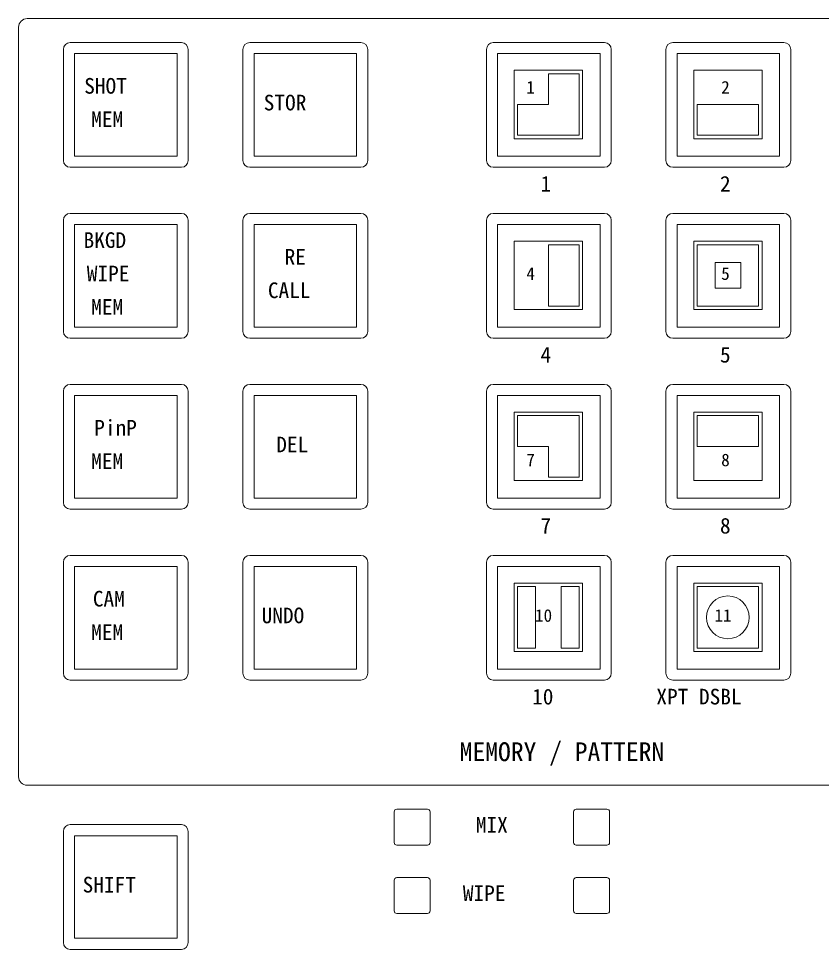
# Model space of a CAD drawing. Units: millimetres, scale not verified. Extents: x -62 to 63, y -117 to 117.
# Drawn here: x -17.81 to -8.41, y 13.04 to 23.93 of the extents above; entities that cross this region are included whole.
import ezdxf
from ezdxf.enums import TextEntityAlignment as Align

# ---------------------------------------------------------------- set-up
doc = ezdxf.new("R2010")
doc.units = ezdxf.units.MM
doc.header["$LTSCALE"] = 0.125
doc.layers.add('0-4_GAIKEI', color=1, linetype='Continuous', lineweight=18)
doc.styles.add('ＭＳ ゴシック', font='')
doc.styles.get('ＭＳ ゴシック').set_extended_font_data('MS Gothic')

msp = doc.modelspace()

# ---------------------------------------------------------------- linework, layer by layer
at = {"layer": '0-4_GAIKEI'}
for p, q in [((-3.421, 23.9262), (-17.7074, 23.9262)), ((-17.8074, 23.8262), (-17.8074, 15.0561)), ((-17.2032, 23.6467), (-15.9032, 23.6467)), ((-15.1032, 23.6467), (-13.8032, 23.6467)), ((-12.2532, 23.6467), (-10.9532, 23.6467)), ((-10.1532, 23.6467), (-8.8532, 23.6467)), ((-17.2832, 22.2667), (-17.2832, 23.5667)), ((-15.8232, 23.5667), (-15.8232, 22.2667)), ((-15.1832, 22.2667), (-15.1832, 23.5667)), ((-13.7232, 23.5667), (-13.7232, 22.2667)), ((-12.3332, 22.2667), (-12.3332, 23.5667)), ((-10.8732, 23.5667), (-10.8732, 22.2667)), ((-10.2332, 22.2667), (-10.2332, 23.5667)), ((-8.7732, 23.5667), (-8.7732, 22.2667)), ((-17.1532, 23.5167), (-17.1532, 22.3167)), ((-15.9532, 23.5167), (-17.1532, 23.5167)), ((-15.9532, 22.3167), (-15.9532, 23.5167)), ((-13.8532, 23.5167), (-15.0532, 23.5167)), ((-12.2032, 23.5167), (-12.2032, 22.3167)), ((-11.0032, 23.5167), (-12.2032, 23.5167)), ((-11.0032, 22.3167), (-11.0032, 23.5167)), ((-10.1032, 23.5167), (-10.1032, 22.3167)), ((-8.9032, 23.5167), (-10.1032, 23.5167)), ((-8.9032, 22.3167), (-8.9032, 23.5167)), ((-12.0087, 23.3213), (-11.2087, 23.3213)), ((-12.0087, 22.5213), (-12.0087, 23.3213)), ((-11.2087, 23.3213), (-11.2087, 22.5213)), ((-9.9087, 22.5213), (-9.9087, 23.3213)), ((-9.9087, 23.3213), (-9.1087, 23.3213)), ((-9.1087, 23.3213), (-9.1087, 22.5213)), ((-11.2087, 22.5213), (-12.0087, 22.5213)), ((-9.1087, 22.5213), (-9.9087, 22.5213)), ((-17.1532, 22.3167), (-15.9532, 22.3167)), ((-12.2032, 22.3167), (-11.0032, 22.3167)), ((-10.1032, 22.3167), (-8.9032, 22.3167)), ((-15.9032, 22.1867), (-17.2032, 22.1867)), ((-13.8032, 22.1867), (-15.1032, 22.1867)), ((-10.9532, 22.1867), (-12.2532, 22.1867)), ((-8.8532, 22.1867), (-10.1532, 22.1867)), ((-17.2832, 20.2667), (-17.2832, 21.5667)), ((-17.2032, 21.6467), (-15.9032, 21.6467)), ((-15.8232, 21.5667), (-15.8232, 20.2667)), ((-15.1832, 20.2667), (-15.1832, 21.5667)), ((-15.1032, 21.6467), (-13.8032, 21.6467)), ((-13.7232, 21.5667), (-13.7232, 20.2667)), ((-12.3332, 20.2667), (-12.3332, 21.5667)), ((-12.2532, 21.6467), (-10.9532, 21.6467)), ((-10.8732, 21.5667), (-10.8732, 20.2667)), ((-10.2332, 20.2667), (-10.2332, 21.5667)), ((-10.1532, 21.6467), (-8.8532, 21.6467)), ((-8.7732, 21.5667), (-8.7732, 20.2667)), ((-17.1532, 21.5167), (-17.1532, 20.3167)), ((-11.0032, 21.5167), (-12.2032, 21.5167)), ((-12.2032, 21.5167), (-12.2032, 20.3167)), ((-11.0032, 20.3167), (-11.0032, 21.5167)), ((-8.9032, 21.5167), (-10.1032, 21.5167)), ((-10.1032, 21.5167), (-10.1032, 20.3167)), ((-8.9032, 20.3167), (-8.9032, 21.5167)), ((-12.0087, 21.3213), (-11.2087, 21.3213)), ((-12.0087, 20.5213), (-12.0087, 21.3213)), ((-11.2087, 21.3213), (-11.2087, 20.5213)), ((-9.9087, 20.5213), (-9.9087, 21.3213)), ((-9.9087, 21.3213), (-9.1087, 21.3213)), ((-9.1087, 21.3213), (-9.1087, 20.5213)), ((-11.2087, 20.5213), (-12.0087, 20.5213)), ((-9.1087, 20.5213), (-9.9087, 20.5213)), ((-15.0532, 20.3167), (-13.8532, 20.3167)), ((-12.2032, 20.3167), (-11.0032, 20.3167)), ((-10.1032, 20.3167), (-8.9032, 20.3167)), ((-15.9032, 20.1867), (-17.2032, 20.1867)), ((-13.8032, 20.1867), (-15.1032, 20.1867)), ((-10.9532, 20.1867), (-12.2532, 20.1867)), ((-8.8532, 20.1867), (-10.1532, 20.1867)), ((-17.2032, 19.6467), (-15.9032, 19.6467)), ((-15.1032, 19.6467), (-13.8032, 19.6467)), ((-12.2532, 19.6467), (-10.9532, 19.6467)), ((-10.1532, 19.6467), (-8.8532, 19.6467)), ((-17.2832, 18.2667), (-17.2832, 19.5667)), ((-17.1532, 19.5167), (-17.1532, 18.3167)), ((-15.9532, 19.5167), (-17.1532, 19.5167)), ((-15.9532, 18.3167), (-15.9532, 19.5167)), ((-15.8232, 19.5667), (-15.8232, 18.2667)), ((-15.1832, 18.2667), (-15.1832, 19.5667)), ((-15.0532, 19.5167), (-15.0532, 18.3167)), ((-13.8532, 19.5167), (-15.0532, 19.5167)), ((-13.8532, 18.3167), (-13.8532, 19.5167)), ((-13.7232, 19.5667), (-13.7232, 18.2667)), ((-12.3332, 18.2667), (-12.3332, 19.5667)), ((-10.8732, 19.5667), (-10.8732, 18.2667)), ((-10.2332, 18.2667), (-10.2332, 19.5667)), ((-8.9032, 19.5167), (-10.1032, 19.5167)), ((-10.1032, 19.5167), (-10.1032, 18.3167)), ((-8.9032, 18.3167), (-8.9032, 19.5167)), ((-8.7732, 19.5667), (-8.7732, 18.2667)), ((-12.0087, 19.3213), (-11.2087, 19.3213)), ((-12.0087, 18.5213), (-12.0087, 19.3213)), ((-11.2087, 19.3213), (-11.2087, 18.5213)), ((-9.9087, 18.5213), (-9.9087, 19.3213)), ((-9.9087, 19.3213), (-9.1087, 19.3213)), ((-9.1087, 19.3213), (-9.1087, 18.5213)), ((-11.2087, 18.5213), (-12.0087, 18.5213)), ((-9.1087, 18.5213), (-9.9087, 18.5213)), ((-17.1532, 18.3167), (-15.9532, 18.3167)), ((-15.0532, 18.3167), (-13.8532, 18.3167)), ((-12.2032, 18.3167), (-11.0032, 18.3167)), ((-10.1032, 18.3167), (-8.9032, 18.3167)), ((-15.9032, 18.1867), (-17.2032, 18.1867)), ((-13.8032, 18.1867), (-15.1032, 18.1867)), ((-10.9532, 18.1867), (-12.2532, 18.1867)), ((-8.8532, 18.1867), (-10.1532, 18.1867)), ((-17.2032, 17.6467), (-15.9032, 17.6467)), ((-15.1032, 17.6467), (-13.8032, 17.6467)), ((-12.2532, 17.6467), (-10.9532, 17.6467)), ((-10.1532, 17.6467), (-8.8532, 17.6467)), ((-17.2832, 16.2667), (-17.2832, 17.5667)), ((-15.8232, 17.5667), (-15.8232, 16.2667)), ((-15.1832, 16.2667), (-15.1832, 17.5667)), ((-13.7232, 17.5667), (-13.7232, 16.2667)), ((-12.3332, 16.2667), (-12.3332, 17.5667)), ((-10.8732, 17.5667), (-10.8732, 16.2667)), ((-10.2332, 16.2667), (-10.2332, 17.5667)), ((-8.7732, 17.5667), (-8.7732, 16.2667)), ((-13.8532, 17.5167), (-15.0532, 17.5167)), ((-13.8532, 16.3167), (-13.8532, 17.5167)), ((-11.0032, 17.5167), (-12.2032, 17.5167)), ((-11.0032, 16.3167), (-11.0032, 17.5167)), ((-12.0087, 17.3213), (-11.2087, 17.3213)), ((-12.0087, 16.5213), (-12.0087, 17.3213)), ((-11.2087, 17.3213), (-11.2087, 16.5213)), ((-9.9087, 16.5213), (-9.9087, 17.3213)), ((-9.9087, 17.3213), (-9.1087, 17.3213)), ((-9.1087, 17.3213), (-9.1087, 16.5213)), ((-11.2087, 16.5213), (-12.0087, 16.5213)), ((-9.1087, 16.5213), (-9.9087, 16.5213)), ((-15.9032, 16.1867), (-17.2032, 16.1867)), ((-13.8032, 16.1867), (-15.1032, 16.1867)), ((-10.9532, 16.1867), (-12.2532, 16.1867)), ((-8.8532, 16.1867), (-10.1532, 16.1867)), ((-17.7074, 14.9561), (-3.421, 14.9561)), ((-13.4132, 14.6467), (-13.4132, 14.2867)), ((-13.0232, 14.6767), (-13.3832, 14.6767)), ((-12.9932, 14.2867), (-12.9932, 14.6467)), ((-11.3132, 14.6467), (-11.3132, 14.2867)), ((-10.9232, 14.6767), (-11.2832, 14.6767)), ((-10.8932, 14.2867), (-10.8932, 14.6467)), ((-17.2032, 14.4967), (-15.9032, 14.4967)), ((-17.2832, 13.1167), (-17.2832, 14.4167)), ((-15.8232, 14.4167), (-15.8232, 13.1167)), ((-17.1532, 14.3667), (-17.1532, 13.1667)), ((-13.3832, 14.2567), (-13.0232, 14.2567)), ((-11.2832, 14.2567), (-10.9232, 14.2567)), ((-13.4132, 13.8467), (-13.4132, 13.4867)), ((-13.0232, 13.8767), (-13.3832, 13.8767)), ((-12.9932, 13.4867), (-12.9932, 13.8467)), ((-11.3132, 13.8467), (-11.3132, 13.4867)), ((-10.9232, 13.8767), (-11.2832, 13.8767)), ((-10.8932, 13.4867), (-10.8932, 13.8467)), ((-13.3832, 13.4567), (-13.0232, 13.4567)), ((-11.2832, 13.4567), (-10.9232, 13.4567)), ((-17.1532, 13.1667), (-15.9532, 13.1667)), ((-15.9032, 13.0367), (-17.2032, 13.0367))]:
    msp.add_line(p, q, dxfattribs=at)
at = {"layer": '0-4_GAIKEI', "color": 7}
for p, q in [((-11.6087, 23.2813), (-11.2487, 23.2813)), ((-11.6087, 22.9213), (-11.6087, 23.2813)), ((-11.2487, 23.2813), (-11.2487, 22.5613)), ((-11.9687, 22.9213), (-11.6087, 22.9213)), ((-11.9687, 22.5613), (-11.9687, 22.9213)), ((-9.8687, 22.9213), (-9.1487, 22.9213)), ((-9.8687, 22.5613), (-9.8687, 22.9213)), ((-9.1487, 22.9213), (-9.1487, 22.5613)), ((-11.2487, 22.5613), (-11.9687, 22.5613)), ((-9.1487, 22.5613), (-9.8687, 22.5613)), ((-11.6087, 21.2813), (-11.2487, 21.2813)), ((-11.6087, 20.5613), (-11.6087, 21.2813)), ((-11.2487, 21.2813), (-11.2487, 20.5613)), ((-9.8687, 21.2813), (-9.1487, 21.2813)), ((-9.8687, 20.5613), (-9.8687, 21.2813)), ((-9.1487, 21.2813), (-9.1487, 20.5613)), ((-9.6587, 20.7713), (-9.6587, 21.0713)), ((-9.6587, 21.0713), (-9.3587, 21.0713)), ((-9.3587, 21.0713), (-9.3587, 20.7713)), ((-9.3587, 20.7713), (-9.6587, 20.7713)), ((-11.2487, 20.5613), (-11.6087, 20.5613)), ((-9.1487, 20.5613), (-9.8687, 20.5613)), ((-11.9687, 19.2813), (-11.9687, 18.9213)), ((-9.8687, 19.2813), (-9.1487, 19.2813)), ((-9.8687, 18.9213), (-9.8687, 19.2813)), ((-9.1487, 19.2813), (-9.1487, 18.9213)), ((-9.1487, 18.9213), (-9.8687, 18.9213)), ((-11.9687, 17.2813), (-11.7587, 17.2813)), ((-11.9687, 16.5613), (-11.9687, 17.2813)), ((-11.7587, 17.2813), (-11.7587, 16.5613)), ((-11.4587, 17.2813), (-11.4587, 16.5613)), ((-9.8687, 17.2813), (-9.1487, 17.2813)), ((-9.8687, 16.5613), (-9.8687, 17.2813)), ((-9.1487, 17.2813), (-9.1487, 16.5613)), ((-11.7587, 16.5613), (-11.9687, 16.5613)), ((-11.4587, 16.5613), (-11.2487, 16.5613)), ((-9.1487, 16.5613), (-9.8687, 16.5613))]:
    msp.add_line(p, q, dxfattribs=at)
at = {"layer": '0-4_GAIKEI'}
for points in [[(-15.0532, 23.5167), (-15.0532, 22.3167), (-13.8532, 22.3167), (-13.8532, 23.5167)], [(-17.1532, 20.3167), (-15.9532, 20.3167), (-15.9532, 21.5167), (-17.1532, 21.5167)], [(-13.8532, 20.3167), (-13.8532, 21.5167), (-15.0532, 21.5167), (-15.0532, 20.3167)], [(-11.0032, 18.3167), (-11.0032, 19.5167), (-12.2032, 19.5167), (-12.2032, 18.3167)], [(-15.0532, 17.5167), (-15.0532, 16.3167), (-13.8532, 16.3167)], [(-12.2032, 17.5167), (-12.2032, 16.3167), (-11.0032, 16.3167)], [(-13.3832, 14.6767), (-13.3943, 14.6746), (-13.4044, 14.6679), (-13.4111, 14.6578), (-13.4132, 14.6467)], [(-12.9932, 14.6467), (-12.9953, 14.6578), (-13.002, 14.6679), (-13.0121, 14.6746), (-13.0232, 14.6767)], [(-11.2832, 14.6767), (-11.2943, 14.6746), (-11.3044, 14.6679), (-11.3111, 14.6578), (-11.3132, 14.6467)], [(-10.8932, 14.6467), (-10.8953, 14.6578), (-10.902, 14.6679), (-10.9121, 14.6746), (-10.9232, 14.6767)], [(-15.9532, 13.1667), (-15.9532, 14.3667), (-17.1532, 14.3667)], [(-13.4132, 14.2867), (-13.4111, 14.2757), (-13.4044, 14.2655), (-13.3943, 14.2588), (-13.3832, 14.2567)], [(-13.0232, 14.2567), (-13.0121, 14.2588), (-13.002, 14.2655), (-12.9953, 14.2757), (-12.9932, 14.2867)], [(-11.3132, 14.2867), (-11.3111, 14.2757), (-11.3044, 14.2655), (-11.2943, 14.2588), (-11.2832, 14.2567)], [(-10.9232, 14.2567), (-10.9121, 14.2588), (-10.902, 14.2655), (-10.8953, 14.2757), (-10.8932, 14.2867)], [(-13.3832, 13.8767), (-13.3943, 13.8746), (-13.4044, 13.8679), (-13.4111, 13.8578), (-13.4132, 13.8467)], [(-12.9932, 13.8467), (-12.9953, 13.8578), (-13.002, 13.8679), (-13.0121, 13.8746), (-13.0232, 13.8767)], [(-11.2832, 13.8767), (-11.2943, 13.8746), (-11.3044, 13.8679), (-11.3111, 13.8578), (-11.3132, 13.8467)], [(-10.8932, 13.8467), (-10.8953, 13.8578), (-10.902, 13.8679), (-10.9121, 13.8746), (-10.9232, 13.8767)], [(-13.4132, 13.4867), (-13.4111, 13.4757), (-13.4044, 13.4655), (-13.3943, 13.4588), (-13.3832, 13.4567)], [(-13.0232, 13.4567), (-13.0121, 13.4588), (-13.002, 13.4655), (-12.9953, 13.4757), (-12.9932, 13.4867)], [(-11.3132, 13.4867), (-11.3111, 13.4757), (-11.3044, 13.4655), (-11.2943, 13.4588), (-11.2832, 13.4567)], [(-10.9232, 13.4567), (-10.9121, 13.4588), (-10.902, 13.4655), (-10.8953, 13.4757), (-10.8932, 13.4867)]]:
    msp.add_lwpolyline(points, dxfattribs=at)
at = {"layer": '0-4_GAIKEI', "color": 7}
for points in [[(-11.9687, 19.2813), (-11.2487, 19.2813), (-11.2487, 18.5613), (-11.6087, 18.5613), (-11.6087, 18.9213), (-11.9687, 18.9213)], [(-11.4587, 17.2813), (-11.2487, 17.2813), (-11.2487, 16.5613)]]:
    msp.add_lwpolyline(points, dxfattribs=at)
at = {"layer": '0-4_GAIKEI'}
for points in [[(-17.1532, 17.5167), (-17.1532, 16.3167), (-15.9532, 16.3167), (-15.9532, 17.5167)], [(-10.1032, 17.5167), (-10.1032, 16.3167), (-8.9032, 16.3167), (-8.9032, 17.5167)]]:
    msp.add_lwpolyline(points, close=True, dxfattribs=at)
at = {"layer": '0-4_GAIKEI', "color": 7}
msp.add_circle((-9.5087, 16.9213), 0.25, dxfattribs=at)
at = {"layer": '0-4_GAIKEI'}
for centre, radius, start, end in [((-17.7074, 23.8262), 0.1, 90, 180), ((-17.2032, 23.5667), 0.08, 90, 180), ((-15.9032, 23.5667), 0.08, 0, 90), ((-15.1032, 23.5667), 0.08, 90, 180), ((-13.8032, 23.5667), 0.08, 0, 90), ((-12.2532, 23.5667), 0.08, 90, 180), ((-10.9532, 23.5667), 0.08, 0, 90), ((-10.1532, 23.5667), 0.08, 90, 180), ((-8.8532, 23.5667), 0.08, 0, 90), ((-17.2032, 22.2667), 0.08, 180, 270), ((-15.9032, 22.2667), 0.08, 270, 0), ((-15.1032, 22.2667), 0.08, 180, 270), ((-13.8032, 22.2667), 0.08, 270, 0), ((-12.2532, 22.2667), 0.08, 180, 270), ((-10.9532, 22.2667), 0.08, 270, 0), ((-10.1532, 22.2667), 0.08, 180, 270), ((-8.8532, 22.2667), 0.08, 270, 0), ((-17.2032, 21.5667), 0.08, 90, 180), ((-15.9032, 21.5667), 0.08, 0, 90), ((-15.1032, 21.5667), 0.08, 90, 180), ((-13.8032, 21.5667), 0.08, 0, 90), ((-12.2532, 21.5667), 0.08, 90, 180), ((-10.9532, 21.5667), 0.08, 0, 90), ((-10.1532, 21.5667), 0.08, 90, 180), ((-8.8532, 21.5667), 0.08, 0, 90), ((-17.2032, 20.2667), 0.08, 180, 270), ((-15.9032, 20.2667), 0.08, 270, 0), ((-15.1032, 20.2667), 0.08, 180, 270), ((-13.8032, 20.2667), 0.08, 270, 0), ((-12.2532, 20.2667), 0.08, 180, 270), ((-10.9532, 20.2667), 0.08, 270, 0), ((-10.1532, 20.2667), 0.08, 180, 270), ((-8.8532, 20.2667), 0.08, 270, 0), ((-17.2032, 19.5667), 0.08, 90, 180), ((-15.9032, 19.5667), 0.08, 0, 90), ((-15.1032, 19.5667), 0.08, 90, 180), ((-13.8032, 19.5667), 0.08, 0, 90), ((-12.2532, 19.5667), 0.08, 90, 180), ((-10.9532, 19.5667), 0.08, 0, 90), ((-10.1532, 19.5667), 0.08, 90, 180), ((-8.8532, 19.5667), 0.08, 0, 90), ((-17.2032, 18.2667), 0.08, 180, 270), ((-15.9032, 18.2667), 0.08, 270, 0), ((-15.1032, 18.2667), 0.08, 180, 270), ((-13.8032, 18.2667), 0.08, 270, 0), ((-12.2532, 18.2667), 0.08, 180, 270), ((-10.9532, 18.2667), 0.08, 270, 0), ((-10.1532, 18.2667), 0.08, 180, 270), ((-8.8532, 18.2667), 0.08, 270, 0), ((-17.2032, 17.5667), 0.08, 90, 180), ((-15.9032, 17.5667), 0.08, 0, 90), ((-15.1032, 17.5667), 0.08, 90, 180), ((-13.8032, 17.5667), 0.08, 0, 90), ((-12.2532, 17.5667), 0.08, 90, 180), ((-10.9532, 17.5667), 0.08, 0, 90), ((-10.1532, 17.5667), 0.08, 90, 180), ((-8.8532, 17.5667), 0.08, 0, 90), ((-17.2032, 16.2667), 0.08, 180, 270), ((-15.9032, 16.2667), 0.08, 270, 0), ((-15.1032, 16.2667), 0.08, 180, 270), ((-13.8032, 16.2667), 0.08, 270, 0), ((-12.2532, 16.2667), 0.08, 180, 270), ((-10.9532, 16.2667), 0.08, 270, 0), ((-10.1532, 16.2667), 0.08, 180, 270), ((-8.8532, 16.2667), 0.08, 270, 0), ((-17.7074, 15.0561), 0.1, 180, 270), ((-17.2032, 14.4167), 0.08, 90, 180), ((-15.9032, 14.4167), 0.08, 0, 90), ((-17.2032, 13.1167), 0.08, 180, 270), ((-15.9032, 13.1167), 0.08, 270, 0)]:
    msp.add_arc(centre, radius, start, end, dxfattribs=at)

# ---------------------------------------------------------------- texts
at = {"layer": '0-4_GAIKEI', "color": 7, "style": 'ＭＳ ゴシック'}
for s, height, p in [('SHOT', 0.1833, (-17.0396, 22.9927)), ('2', 0.1466, (-9.5865, 23.006)), ('1', 0.1466, (-11.8665, 23.006)), ('STOR', 0.1833, (-14.9396, 22.7971)), ('MEM', 0.1833, (-16.9581, 22.6014)), ('1', 0.1833, (-11.701, 21.8471)), ('2', 0.1833, (-9.601, 21.8471)), ('BKGD', 0.1833, (-17.0478, 21.1884)), ('RE', 0.1833, (-14.6951, 20.9927)), ('WIPE', 0.1833, (-17.0097, 20.7971)), ('4', 0.1466, (-11.8665, 20.826)), ('5', 0.1466, (-9.5865, 20.826)), ('CALL', 0.1833, (-14.8907, 20.6014)), ('MEM', 0.1833, (-16.9581, 20.4058)), ('4', 0.1833, (-11.701, 19.8471)), ('5', 0.1833, (-9.601, 19.8471)), ('PinP', 0.1833, (-16.9228, 18.9927)), ('DEL', 0.1833, (-14.7929, 18.7971)), ('MEM', 0.1833, (-16.9581, 18.6014)), ('7', 0.1466, (-11.8665, 18.646)), ('8', 0.1466, (-9.5865, 18.646)), ('7', 0.1833, (-11.701, 17.8471)), ('8', 0.1833, (-9.601, 17.8471)), ('CAM', 0.1833, (-16.9391, 16.9927)), ('UNDO', 0.1833, (-14.9641, 16.7971)), ('10', 0.1466, (-11.7647, 16.826)), ('11', 0.1466, (-9.6647, 16.826)), ('MEM', 0.1833, (-16.9581, 16.6014)), ('10', 0.1833, (-11.7989, 15.8471)), ('XPT DSBL', 0.1833, (-10.3456, 15.8471)), ('MEMORY / PATTERN', 0.2199, (-12.6467, 15.1732)), ('MIX', 0.1833, (-12.4576, 14.3471)), ('SHIFT', 0.1833, (-17.0586, 13.6471)), ('WIPE', 0.1833, (-12.6097, 13.5471))]:
    msp.add_text(s, height=height, dxfattribs=at).set_placement(p, align=Align.BOTTOM_LEFT)

doc.saveas('drawing.dxf')
